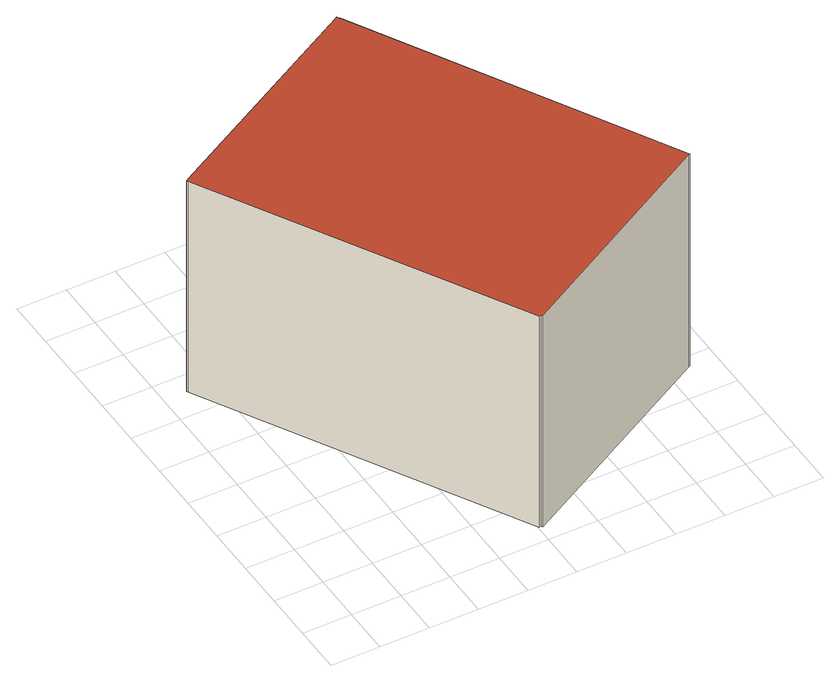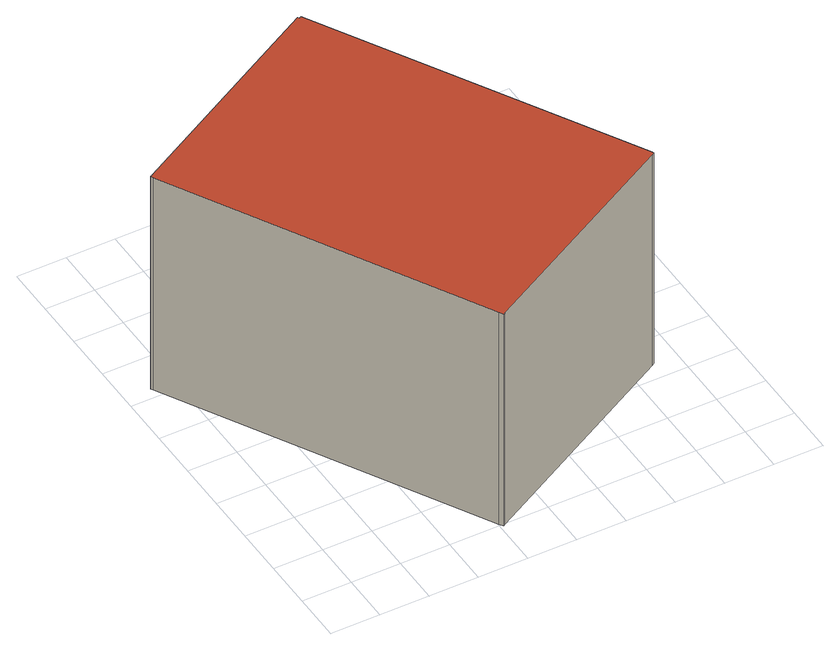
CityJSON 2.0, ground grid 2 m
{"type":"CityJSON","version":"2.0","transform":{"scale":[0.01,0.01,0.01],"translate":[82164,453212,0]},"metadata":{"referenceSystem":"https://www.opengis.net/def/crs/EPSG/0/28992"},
"CityObjects":{
"building1":{"type":"Building","attributes":{"lod11_replace":"false","val3dity_codes_lod22":"[]","gid":17520895,"h_maaiveld":0.159,"oorspronkelijkbouwjaar":1933,"h_dak_50p":10.02,"data_area":141.03,"h_dak_70p":10.04,"t_run":201.58,"pw_bron":"ahn3","pw_actueel":"yes","rmse_lod22":0.437,"geconstateerd":"false","val3dity_codes_lod13":"[]","val3dity_codes_lod12":"[]","rmse_lod12":0.44,"rmse_lod13":0.44,"h_dak_min":4.31,"reconstructie_methode":"tudelft3d-geoflow","dak_type":"multiple horizontal","ondergronds_type":"above ground","kas_warenhuis":"false","rn":1,"data_coverage":0.964,"reconstruction_skipped":"false","h_dak_max":10.94,"status":"Pand in gebruik"},"children":["building1-1"]},
"building1-1":{"type":"BuildingPart","parents":["building1"],"geometry":[{"type":"Solid","lod":"2","boundaries":[[[[0,1,2,3,4,5,6,7,8,9,10,11]],[[4,12,13,5]],[[9,14,15,10]],[[8,16,14,9]],[[7,17,16,8]],[[3,18,12,4]],[[1,19,20,2]],[[0,21,19,1]],[[10,15,22,11]],[[11,22,21,0]],[[2,20,18,3]],[[5,13,23,6]],[[6,23,17,7]],[[15,14,16,17,23,13,12,18,20,19,21,22]]]],"semantics":{"surfaces":[{"type":"RoofSurface"},{"type":"WallSurface","on_footprint_edge":"true"},{"type":"GroundSurface"}],"values":[[0,1,1,1,1,1,1,1,1,1,1,1,1,2]]}}]}
},
"vertices":[
[1687,562,1006],[996,1790,1005],[986,1808,1005],[978,1803,1005],[104,1327,999],[94,1321,999],[97,1315,999],[804,71,1000],[812,75,1000],[816,68,1000],[1684,546,1006],[1693,551,1006],[104,1327,16],[94,1321,16],[816,68,16],[1684,546,16],[812,75,16],[804,71,16],[978,1803,16],[996,1790,16],[986,1808,16],[1687,562,16],[1693,551,16],[97,1315,16]
]}
